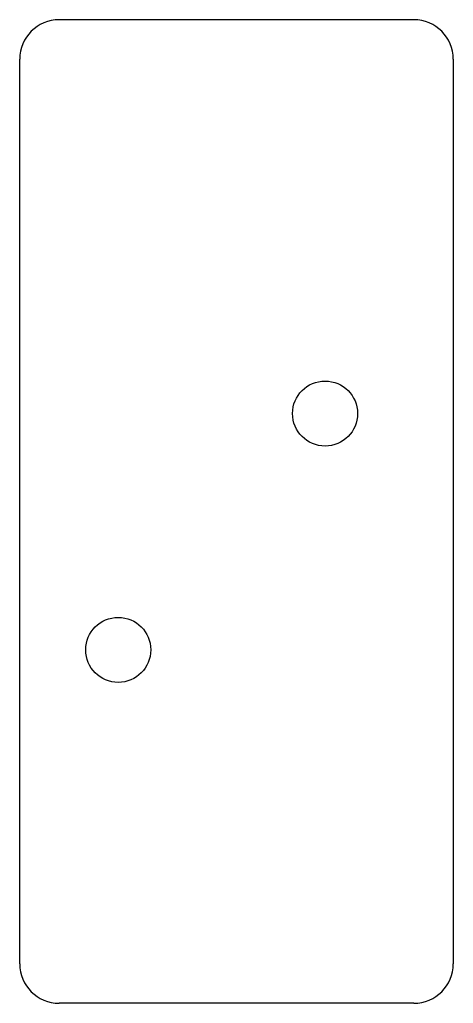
# Model space of a CAD drawing. Header units: millimetres. Extents: x 0 to 22, y -8 to 42.
import ezdxf

# ---------------------------------------------------------------- set-up
doc = ezdxf.new("R2010")
doc.units = ezdxf.units.MM

msp = doc.modelspace()

# ---------------------------------------------------------------- linework, layer by layer
at = {"color": 7, "linetype": 'Continuous', "lineweight": 25}
for p, q in [((20, 42), (2, 42)), ((0, -5.95), (0, 40)), ((22, 40), (22, -5.95)), ((20, -7.95), (2, -7.95))]:
    msp.add_line(p, q, dxfattribs=at)
for centre in [(15.493, 22), (5, 10)]:
    msp.add_circle(centre, 1.65, dxfattribs=at)
for centre, start, end in [((2, 40), 90, 180), ((20, 40), 0, 90), ((2, -5.95), 180, 270), ((20, -5.95), 270, 0)]:
    msp.add_arc(centre, 2, start, end, dxfattribs=at)

doc.saveas('drawing.dxf')
